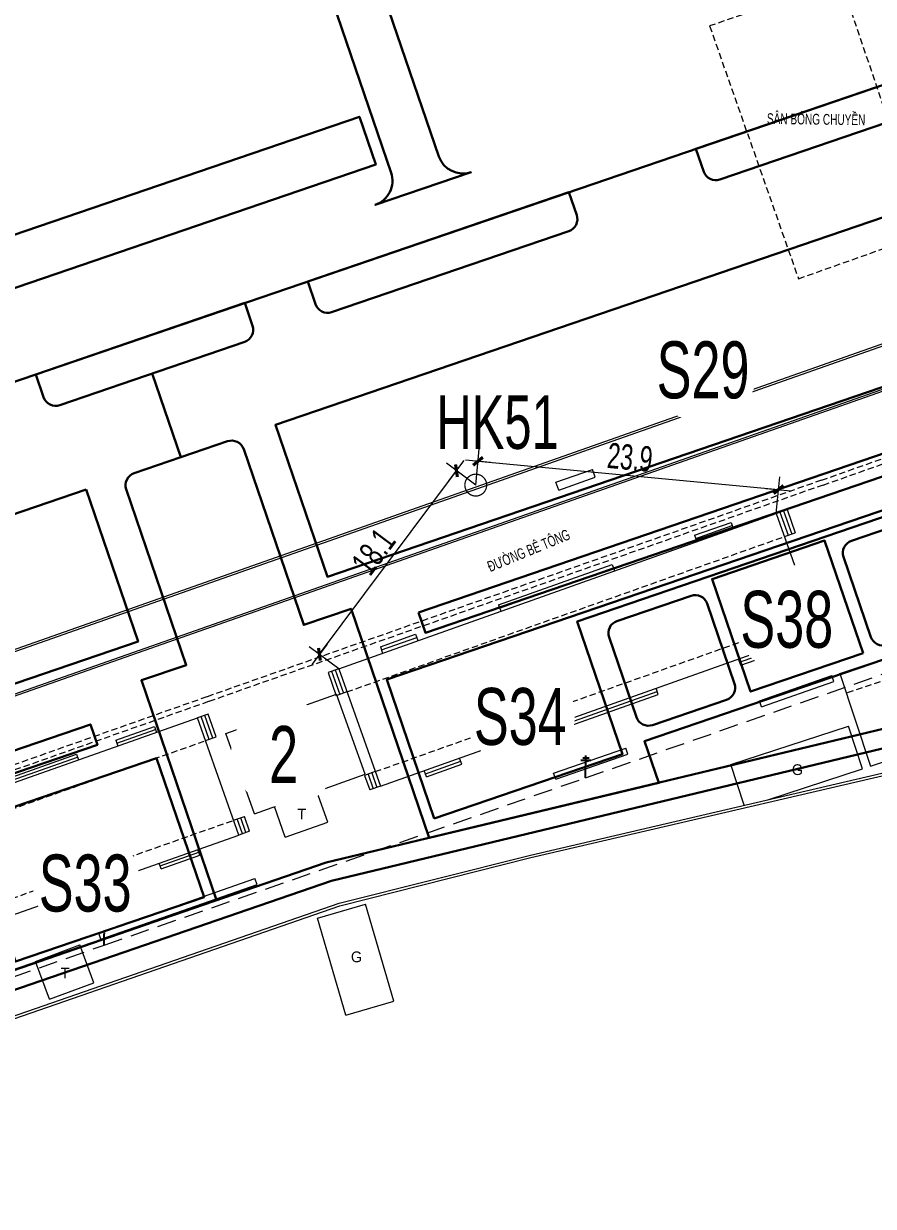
# Model space of a CAD drawing. Header units: inches. Extents: x 496359 to 501064, y 2374078 to 2377203.
# Drawn here: x 500548.9 to 500616.1, y 2376375.6 to 2376469.1 of the extents above; entities that cross this region are included whole.
import ezdxf
from ezdxf.enums import TextEntityAlignment as Align

# ---------------------------------------------------------------- set-up
doc = ezdxf.new("R2010")
doc.units = ezdxf.units.IN
doc.header["$MEASUREMENT"] = 0
doc.linetypes.add('DASHED', pattern=[0.75, 0.5, -0.25])
for name, color, linetype in [('cd', 7, 'Continuous'), ('chu', 6, 'Continuous'), ('MANH', 147, 'Continuous')]:
    doc.layers.add(name, color=color, linetype=linetype)
for name, color, linetype, lineweight in [('EG Text2', 7, 'Continuous', 18), ('ISO', 252, 'Continuous', 20), ('LC Dim', 8, 'Continuous', 18), ('LC Net dam 1', 30, 'Continuous', 30), ('LC Net manh', 239, 'Continuous', 5)]:
    doc.layers.add(name, color=color, linetype=linetype, lineweight=lineweight)
doc.styles.add('dien giai', font='', dxfattribs={"width": 0.8})
doc.styles.add('EG Hai', font='')
doc.styles.add('style1', font='')
doc.styles.get('dien giai').set_extended_font_data('.VnArial NarrowH')
doc.styles.get('EG Hai').set_extended_font_data('.VnArial NarrowH')
doc.styles.get('style1').set_extended_font_data('.VnAvantH')
doc.dimstyles.new('DIM300', dxfattribs={"dimscale": 0.5, "dimtxt": 2, "dimasz": 0.007, "dimexe": 1, "dimexo": 0, "dimgap": 0.4, "dimtad": 1, "dimtoh": 1, "dimdec": 1, "dimzin": 1, "dimdsep": 46, "dimtxsty": 'dien giai', "dimblk": 'rowdim', "dimcen": 2.5, "dimclrd": 256, "dimclre": 256, "dimclrt": 2, "dimazin": 0, "dimtfac": 1, "dimtdec": 1, "dimtix": 1, "dimtmove": 2, "dimatfit": 0, "dimldrblk": 'dot leader', "dimfxl": 2, "dimtolj": 1, "dimtzin": 0, "dimlwd": -1, "dimlwe": -1, "dimarcsym": 1})

# ---------------------------------------------------------------- blocks, each defined once
blk = doc.blocks.new('cdien')
at = {"layer": 'cd', "extrusion": (-0.000518657, 0.000768986, 1)}
for p, q in [((-0.8, 2.78, 0), (0.76, 2.78, 0)), ((-0.46, 3.14, 0), (0.49, 3.14, 0)), ((0, 0), (0, 3.5, 0))]:
    blk.add_line(p, q, dxfattribs=at)
blk = doc.blocks.new('Nền HT mới')
at = {"layer": 'MANH', "color": 2, "lineweight": 0}
for p, q in [((711.647, 129.076, -2.206), (717.352, 131.045, -2.197)), ((711.81, 128.604, -2.206), (717.516, 130.572, -2.197))]:
    blk.add_line(p, q, dxfattribs=at)
at = {"layer": 'MANH', "color": 1, "linetype": 'DASHED', "lineweight": 0, "ltscale": 3, "elevation": -28.377}
blk.add_lwpolyline([(338.797, 83.449), (320.937, 78.752), (340.42, 30.662), (364.406, 31.762), (393.688, 33.781), (433.644, 49.392), (462.8, 58.64), (490.972, 67.807), (516.491, 76.196), (548.211, 86.542), (576.26, 95.702), (610.187, 94.179), (634.864, 101.12), (676.11, 115.484), (714.178, 128.714), (753.349, 142.385), (783.927, 137.98), (839.407, 172.277), (890.568, 190.199), (916.291, 216.65), (939.123, 240.492), (989.341, 305.871)], dxfattribs=at)
at = {"layer": 'MANH', "color": 4, "lineweight": 0, "elevation": -28.377}
for points in [[(626.654, 91.584), (625.82, 94.935), (694.691, 118.793), (709.81, 122.603), (746.294, 131.099)], [(626.848, 91.633), (626.058, 94.806), (694.748, 118.602), (709.857, 122.409), (746.339, 130.904), (750.582, 131.891), (766.136, 128.61), (774.312, 131.644), (782.636, 132.124), (788.262, 132.327), (794.888, 132.587), (827.304, 134.008), (829.853, 135.811), (834.121, 139.78), (834.85, 162.673)]]:
    blk.add_lwpolyline(points, dxfattribs=at)
at = {"layer": 'MANH', "color": 2, "linetype": 'DASHED', "lineweight": 0, "elevation": -28.377}
blk.add_lwpolyline([(731.006, 168.166), (741.151, 171.769), (734.365, 191.69), (723.981, 188.153)], close=True, dxfattribs=at)
at = {"layer": 'MANH', "color": 2, "lineweight": 0, "elevation": -28.377}
for points in [[(630.225, 125.195), (754.235, 168.863), (755.401, 165.496), (631.482, 121.981)], [(630.421, 125.106), (754.143, 168.671), (755.211, 165.588), (631.568, 122.171)]]:
    blk.add_lwpolyline(points, close=True, dxfattribs=at)
at = {"layer": 'MANH', "color": 5, "linetype": 'DASHED', "lineweight": 0, "elevation": -28.377}
for points in [[(732.957, 151.861), (762.108, 162.178), (774.324, 166.479), (778.246, 155.103)], [(732.824, 152.239), (761.975, 162.556), (762.04, 162.578)], [(732.824, 152.239), (684.218, 135.111), (613.028, 110.022)], [(732.957, 151.861), (684.351, 134.733), (613.161, 109.644)]]:
    blk.add_lwpolyline(points, dxfattribs=at)
at = {"layer": 'MANH', "color": 2, "lineweight": 0, "elevation": -28.377}
for points in [[(711.833, 152.075), (714.731, 153.086)], [(712.046, 151.465), (714.943, 152.476)], [(714.943, 152.476), (714.731, 153.086)], [(712.046, 151.465), (711.833, 152.075)], [(694.655, 137.339), (729.253, 149.62)], [(729.253, 149.62), (730.102, 149.921)], [(729.253, 149.62), (732.549, 140.334)], [(729.536, 149.72), (730.187, 147.885)], [(729.819, 149.82), (730.47, 147.985)], [(730.102, 149.921), (730.753, 148.086)], [(722.793, 147.886), (725.675, 148.909)], [(725.675, 148.909), (725.852, 148.412)], [(722.793, 147.886), (722.969, 147.389)], [(722.881, 147.638), (725.764, 148.661)], [(729.905, 147.785), (730.753, 148.086)], [(707.288, 142.382), (716.273, 145.572)], [(707.376, 142.134), (716.361, 145.323)], [(716.273, 145.572), (716.449, 145.075)], [(707.288, 142.382), (707.464, 141.886)], [(732.143, 141.479), (732.991, 141.78)], [(732.426, 141.579), (732.832, 140.434)], [(732.708, 141.679), (733.115, 140.535)], [(732.991, 141.78), (733.397, 140.635)], [(697.951, 128.054), (732.549, 140.334)], [(732.549, 140.334), (733.397, 140.635)], [(697.95, 139.068), (700.738, 140.058)], [(698.039, 138.82), (700.826, 139.809)], [(700.738, 140.058), (700.915, 139.561)], [(734.273, 136.969), (743.353, 139.973)], [(697.95, 139.068), (698.127, 138.572)], [(726.353, 137.855), (729.236, 138.878)], [(726.441, 137.607), (729.324, 138.63)], [(729.324, 138.63), (729.148, 139.127)], [(726.441, 137.607), (726.265, 138.104)], [(694.655, 137.339), (693.807, 137.038)], [(693.807, 137.038), (694.458, 135.204)], [(694.09, 137.139), (694.741, 135.304)], [(694.372, 137.239), (695.024, 135.404)], [(694.655, 137.339), (697.951, 128.054)], [(727.929, 134.791), (733.632, 136.791)], [(733.798, 136.319), (733.632, 136.791)], [(734.273, 136.969), (736.702, 129.626)], [(719.921, 135.293), (719.745, 135.789)], [(728.095, 134.319), (733.798, 136.319)], [(685.742, 132.209), (694.471, 135.331)], [(695.306, 135.505), (694.458, 135.204)], [(696.736, 128.998), (694.471, 135.331)], [(710.848, 132.352), (719.833, 135.541)], [(710.936, 132.104), (719.921, 135.293)], [(728.095, 134.319), (727.929, 134.791)], [(684.339, 133.748), (683.49, 133.449)], [(684.974, 131.948), (684.339, 133.748)], [(614.318, 109.037), (683.49, 133.449)], [(686.758, 124.191), (683.49, 133.449)], [(684.409, 131.749), (683.773, 133.549)], [(684.692, 131.848), (684.056, 133.649)], [(725.654, 129.758), (734.965, 132.796)], [(736.068, 129.416), (734.966, 132.794)], [(677.034, 131.676), (680.095, 132.756)], [(677.114, 131.451), (680.174, 132.531)], [(680.095, 132.756), (680.254, 132.307)], [(684.126, 131.649), (684.974, 131.948)], [(688.006, 125.876), (685.742, 132.209)], [(710.936, 132.104), (710.76, 132.6)], [(736.702, 129.626), (745.782, 132.629)], [(677.034, 131.676), (677.193, 131.226)], [(717.516, 130.572), (717.352, 131.045)], [(667.684, 128.376), (673.912, 130.574)], [(667.763, 128.151), (673.991, 130.349)], [(673.912, 130.574), (674.071, 130.124)], [(701.511, 129.038), (704.298, 130.027)], [(704.387, 129.779), (704.21, 130.276)], [(697.545, 129.199), (696.696, 128.898)], [(697.262, 129.098), (697.668, 127.954)], [(701.599, 128.789), (701.422, 129.286)], [(701.599, 128.789), (704.387, 129.779)], [(711.81, 128.604), (711.647, 129.076)], [(726.705, 126.537), (725.654, 129.758)], [(728.59, 126.976), (736.068, 129.416)], [(688.006, 125.876), (696.736, 128.998)], [(696.696, 128.898), (697.103, 127.753)], [(696.979, 128.998), (697.385, 127.853)], [(693.796, 125.214), (692.93, 127.637)], [(697.951, 128.054), (697.103, 127.753)], [(690.43, 124.01), (689.564, 126.433)], [(686.346, 125.357), (687.195, 125.656)], [(687.04, 124.291), (686.629, 125.456)], [(687.323, 124.391), (686.912, 125.556)], [(687.606, 124.491), (687.195, 125.656)], [(687.606, 124.491), (686.758, 124.191)], [(690.43, 124.01), (693.796, 125.214)], [(617.585, 99.779), (686.758, 124.191)], [(680.539, 121.744), (683.6, 122.824)], [(680.619, 121.519), (683.679, 122.6)], [(683.679, 122.6), (683.521, 123.049)], [(680.619, 121.519), (680.46, 121.969)], [(671.189, 118.444), (677.417, 120.642)], [(675.687, 116.425), (688.031, 120.756)], [(677.496, 120.417), (677.338, 120.867)], [(688.197, 120.284), (688.031, 120.756)], [(671.268, 118.22), (677.496, 120.417)], [(675.853, 115.954), (688.197, 120.284)], [(671.268, 118.22), (671.11, 118.669)], [(692.967, 117.622), (696.763, 118.731)], [(699.005, 111.052), (696.763, 118.731)], [(695.21, 109.943), (692.967, 117.622)], [(675.853, 115.954), (675.687, 116.425)], [(670.676, 114.193), (674.194, 115.498)], [(675.301, 112.514), (674.194, 115.498)], [(671.783, 111.209), (670.676, 114.193)], [(671.783, 111.209), (675.301, 112.514)], [(695.21, 109.943), (699.005, 111.052)]]:
    blk.add_lwpolyline(points, dxfattribs=at)
at = {"layer": 'MANH', "linetype": 'DASHED', "lineweight": 0, "elevation": -28.377}
for points in [[(695.306, 135.505), (729.905, 147.785)], [(697.545, 129.199), (732.143, 141.479)], [(614.953, 107.236), (684.126, 131.649)], [(617.174, 100.944), (686.346, 125.357)]]:
    blk.add_lwpolyline(points, dxfattribs=at)
at = {"layer": 'MANH', "color": 2, "linetype": 'DASHED', "lineweight": 0, "elevation": -28.377}
blk.add_lwpolyline([(743.868, 138.416), (734.788, 135.413)], dxfattribs=at)
at = {"layer": 'cd', "lineweight": 0, "xscale": 0.5, "yscale": 0.5, "zscale": 0.5, "rotation": 359.2672157837458}
for p in [(714.178, 128.714, -2.193), (676.11, 115.484, -2.099)]:
    blk.add_blockref('cdien', p, dxfattribs=at)
at = {"layer": 'chu', "color": 6, "lineweight": 0, "ltscale": 0.8, "style": 'style1', "width": 0.7}
for s, rotation, p in [('s©n bãng chuyÒn', 359.26722, (728.508, 180.404, -28.377)), ('§¦êNG B£ T¤NG', 22.40774, (706.632, 144.972, -28.782))]:
    blk.add_text(s, height=0.85, rotation=rotation, dxfattribs=at).set_placement(p)
at = {"layer": 'chu', "color": 6, "lineweight": 0, "style": 'style1'}
for s, p in [('g', (691.578, 130.449, -28.377)), ('g', (730.477, 128.938, -54.482)), ('t', (691.383, 125.425, -28.377)), ('g', (695.615, 114.14, -54.482)), ('t', (672.666, 112.854, -28.377))]:
    blk.add_text(s, height=0.85, rotation=359.26722, dxfattribs=at).set_placement(p)
blk = doc.blocks.new('rowdim')
blk.add_line((-200, 0), (200, 0))
at = {"const_width": 50}
blk.add_lwpolyline([(-71, -71), (71, 71)], dxfattribs=at)
blk = doc.blocks.new('*D461')
at = {"layer": 'Defpoints', "color": 0, "transparency": 16777216}
for p in [(500583.16, 2376433.766), (500584.686, 2376432.627), (500573.851, 2376418.112)]:
    blk.add_point(p, dxfattribs=at)
at = {"layer": 'LC Dim', "transparency": 16777216}
for p, q in [((500572.329, 2376419.255), (500583.157, 2376433.762)), ((500584.686, 2376432.627), (500582.359, 2376434.364)), ((500573.851, 2376418.112), (500571.524, 2376419.849))]:
    blk.add_line(p, q, dxfattribs=at)
at = {"layer": 'LC Dim', "transparency": 16777216, "xscale": 0.005, "yscale": 0.005, "zscale": 0.005}
for p, rotation in [((500583.16, 2376433.766), 53.26035160728186), ((500572.326, 2376419.251), 233.2603516072818)]:
    blk.add_blockref('rowdim', p, dxfattribs=dict(at, rotation=rotation))
at = {"layer": 'LC Dim', "color": 2, "transparency": 16777216, "insert": (500576.604, 2376427.358), "char_height": 2, "attachment_point": 5, "rotation": 53.26035, "style": 'dien giai'}
blk.add_mtext('\\A1;18.1', dxfattribs=at)
blk = doc.blocks.new('dot leader')
at = {"const_width": 50}
blk.add_lwpolyline([(-25, 0, 1), (25, 0, 1)], format="xyb", close=True, dxfattribs=at)
blk = doc.blocks.new('*D462')
at = {"layer": 'Defpoints', "color": 0, "transparency": 16777216}
for p in [(500584.686, 2376432.627), (500608.627, 2376432.277), (500608.449, 2376430.392)]:
    blk.add_point(p, dxfattribs=at)
at = {"layer": 'LC Dim', "transparency": 16777216}
for p, q in [((500584.686, 2376432.627), (500584.957, 2376435.507)), ((500584.868, 2376434.511), (500608.622, 2376432.277)), ((500608.449, 2376430.392), (500608.72, 2376433.273))]:
    blk.add_line(p, q, dxfattribs=at)
at = {"layer": 'LC Dim', "transparency": 16777216, "xscale": 0.005, "yscale": 0.005, "zscale": 0.005}
for p, rotation in [((500584.863, 2376434.512), 174.6275627220479), ((500608.627, 2376432.277), 354.6275627220479)]:
    blk.add_blockref('rowdim', p, dxfattribs=dict(at, rotation=rotation))
at = {"layer": 'LC Dim', "color": 2, "transparency": 16777216, "insert": (500596.878, 2376434.81), "char_height": 2, "attachment_point": 5, "rotation": 354.62756, "style": 'dien giai'}
blk.add_mtext('\\A1;23.9', dxfattribs=at)

msp = doc.modelspace()

# ---------------------------------------------------------------- linework, layer by layer
at = {"layer": 'LC Net dam 1'}
msp.add_line((500559.103, 2376441.45), (500561.366, 2376434.826), dxfattribs=at)
for points in [[(500481.593, 2376492.015), (500484.179, 2376484.445, -0.414214), (500485.425, 2376486.984), (500557.343, 2376511.557, -0.414214), (500559.882, 2376510.311), (500577.988, 2376457.319, -0.414214), (500576.742, 2376454.78), (500584.312, 2376457.366, -0.414016), (500581.773, 2376458.61), (500561.686, 2376517.268), (500484.132, 2376490.769, -0.414214)], [(500629.644, 2376468.628, -0.414214), (500632.184, 2376467.382), (500632.478, 2376466.521), (500603.976, 2376456.782, -0.414214), (500602.706, 2376457.405), (500602.088, 2376459.213)], [(500592.048, 2376455.782), (500592.666, 2376453.975, -0.414214), (500592.043, 2376452.705), (500573.287, 2376446.297, -0.414214), (500572.018, 2376446.92), (500571.4, 2376448.727)], [(500549.901, 2376441.381), (500566.423, 2376447.027), (500567.04, 2376445.219, -0.414214), (500566.417, 2376443.95), (500551.788, 2376438.951, -0.414214), (500550.518, 2376439.574)]]:
    msp.add_lwpolyline(points, format="xyb", close=True, dxfattribs=at)
msp.add_lwpolyline([(500502.852, 2376432.703), (500576.776, 2376457.961), (500575.482, 2376461.746), (500501.558, 2376436.488)], close=True, dxfattribs=at)
at = {"layer": 'LC Net dam 1', "const_width": 0.1}
msp.add_lwpolyline([(500583.822, 2376432.627, 1), (500585.549, 2376432.627, 1)], format="xyb", close=True, dxfattribs=at)

# ---------------------------------------------------------------- block references
at = {"layer": 'LC Net manh'}
msp.add_blockref('Nền HT mới', (499879.196, 2376280.773, 2.925), dxfattribs=at)

# ---------------------------------------------------------------- texts
at = {"layer": 'EG Text2', "style": 'EG Hai', "width": 0.8}
msp.add_text('hk51', height=4.2244, rotation=0, dxfattribs=at).set_placement((500586.413, 2376437.603, -0.04), align=Align.MIDDLE_CENTER)

# ---------------------------------------------------------------- dimensions: what is measured, and where the dimension line sits
at = {"layer": 'LC Dim'}
for p1, p2, distance, picture, middle in [((500584.686, 2376432.627, -25.452), (500608.449, 2376430.392, -25.452), 1.893, '*D462', (500596.878, 2376434.81, -25.452)), ((500573.851, 2376418.112, -25.452), (500584.686, 2376432.627, -25.452), 1.903, '*D461', (500576.604, 2376427.358, -25.452))]:
    dim = msp.add_aligned_dim(p1=p1, p2=p2, distance=distance, dimstyle='DIM300', override={"dimscale": 1, "dimasz": 0.005, "dimpost": ''}, dxfattribs=at)
    dim.commit()
    dim.dimension.update_dxf_attribs({"geometry": picture, "text_midpoint": middle})

# ---------------------------------------------------------------- next in the draw order: wipeouts: each hides what was drawn before it
at = {"ltscale": 500}
for points, z in [([(500599.745, 2376438.799), (500599.279, 2376439.349), (500599.027, 2376439.75), (500598.794, 2376440.244), (500598.625, 2376440.771), (500598.531, 2376441.264), (500598.498, 2376441.704), (500598.519, 2376442.231), (500598.58, 2376442.635), (500598.738, 2376443.21), (500598.863, 2376443.525), (500599.086, 2376443.958), (500599.352, 2376444.355), (500599.732, 2376444.792), (500600.137, 2376445.151), (500600.608, 2376445.468), (500601.064, 2376445.697), (500601.499, 2376445.856), (500601.893, 2376445.956), (500602.399, 2376446.027), (500602.832, 2376446.039), (500603.245, 2376446.01), (500603.785, 2376445.909), (500604.196, 2376445.781), (500604.579, 2376445.618), (500605.167, 2376445.273), (500605.427, 2376445.076), (500605.725, 2376444.806), (500605.979, 2376444.53), (500606.243, 2376444.18), (500606.49, 2376443.769), (500606.649, 2376443.428), (500606.777, 2376443.077), (500606.893, 2376442.625), (500606.952, 2376442.223), (500606.97, 2376441.643), (500606.913, 2376441.091), (500606.816, 2376440.657), (500606.701, 2376440.307), (500606.503, 2376439.861), (500606.283, 2376439.484), (500606.077, 2376439.196), (500605.739, 2376438.812), (500605.476, 2376438.57), (500605.068, 2376438.264), (500604.788, 2376438.095), (500604.538, 2376437.967), (500604.234, 2376437.838), (500603.886, 2376437.723), (500603.553, 2376437.644), (500603.205, 2376437.59), (500602.854, 2376437.566), (500602.566, 2376437.568), (500602.133, 2376437.607), (500601.769, 2376437.676), (500601.363, 2376437.792), (500600.969, 2376437.95), (500600.493, 2376438.206), (500600.273, 2376438.353), (500599.967, 2376438.593)], -292.377), ([(500606.365, 2376419.08), (500605.899, 2376419.631), (500605.647, 2376420.031), (500605.414, 2376420.525), (500605.245, 2376421.053), (500605.151, 2376421.546), (500605.118, 2376421.986), (500605.139, 2376422.513), (500605.2, 2376422.917), (500605.358, 2376423.492), (500605.483, 2376423.806), (500605.706, 2376424.24), (500605.972, 2376424.636), (500606.352, 2376425.074), (500606.757, 2376425.432), (500607.228, 2376425.75), (500607.684, 2376425.979), (500608.119, 2376426.138), (500608.513, 2376426.238), (500609.019, 2376426.309), (500609.452, 2376426.321), (500609.865, 2376426.291), (500610.405, 2376426.19), (500610.816, 2376426.062), (500611.199, 2376425.9), (500611.787, 2376425.555), (500612.048, 2376425.357), (500612.345, 2376425.088), (500612.599, 2376424.812), (500612.864, 2376424.462), (500613.11, 2376424.05), (500613.269, 2376423.71), (500613.397, 2376423.359), (500613.513, 2376422.906), (500613.572, 2376422.505), (500613.59, 2376421.924), (500613.533, 2376421.373), (500613.436, 2376420.939), (500613.321, 2376420.588), (500613.123, 2376420.143), (500612.903, 2376419.765), (500612.697, 2376419.477), (500612.359, 2376419.094), (500612.096, 2376418.852), (500611.688, 2376418.546), (500611.409, 2376418.376), (500611.158, 2376418.248), (500610.854, 2376418.12), (500610.506, 2376418.005), (500610.173, 2376417.925), (500609.825, 2376417.872), (500609.474, 2376417.848), (500609.186, 2376417.849), (500608.753, 2376417.889), (500608.389, 2376417.958), (500607.983, 2376418.074), (500607.589, 2376418.231), (500607.113, 2376418.488), (500606.893, 2376418.635), (500606.587, 2376418.875)], -292.377), ([(500585.292, 2376411.4), (500584.826, 2376411.95), (500584.574, 2376412.35), (500584.341, 2376412.844), (500584.171, 2376413.372), (500584.078, 2376413.865), (500584.045, 2376414.305), (500584.066, 2376414.832), (500584.127, 2376415.236), (500584.285, 2376415.811), (500584.41, 2376416.125), (500584.633, 2376416.559), (500584.899, 2376416.955), (500585.279, 2376417.393), (500585.684, 2376417.751), (500586.155, 2376418.069), (500586.611, 2376418.298), (500587.046, 2376418.457), (500587.44, 2376418.557), (500587.946, 2376418.628), (500588.379, 2376418.64), (500588.792, 2376418.61), (500589.332, 2376418.509), (500589.743, 2376418.381), (500590.126, 2376418.219), (500590.714, 2376417.874), (500590.974, 2376417.676), (500591.272, 2376417.407), (500591.526, 2376417.131), (500591.79, 2376416.781), (500592.037, 2376416.369), (500592.196, 2376416.029), (500592.324, 2376415.678), (500592.44, 2376415.226), (500592.499, 2376414.824), (500592.517, 2376414.243), (500592.46, 2376413.692), (500592.363, 2376413.258), (500592.248, 2376412.907), (500592.05, 2376412.462), (500591.83, 2376412.084), (500591.624, 2376411.796), (500591.286, 2376411.413), (500591.023, 2376411.171), (500590.615, 2376410.865), (500590.335, 2376410.696), (500590.085, 2376410.567), (500589.781, 2376410.439), (500589.433, 2376410.324), (500589.1, 2376410.245), (500588.752, 2376410.191), (500588.401, 2376410.167), (500588.113, 2376410.168), (500587.68, 2376410.208), (500587.316, 2376410.277), (500586.91, 2376410.393), (500586.516, 2376410.551), (500586.04, 2376410.807), (500585.82, 2376410.954), (500585.514, 2376411.194)], -316.377), ([(500566.579, 2376408.392), (500566.113, 2376408.942), (500565.861, 2376409.342), (500565.628, 2376409.837), (500565.458, 2376410.364), (500565.365, 2376410.857), (500565.332, 2376411.297), (500565.352, 2376411.824), (500565.413, 2376412.228), (500565.571, 2376412.803), (500565.696, 2376413.118), (500565.92, 2376413.551), (500566.185, 2376413.947), (500566.565, 2376414.385), (500566.971, 2376414.744), (500567.442, 2376415.061), (500567.897, 2376415.29), (500568.332, 2376415.449), (500568.727, 2376415.549), (500569.233, 2376415.62), (500569.666, 2376415.632), (500570.079, 2376415.603), (500570.618, 2376415.501), (500571.03, 2376415.374), (500571.413, 2376415.211), (500572.001, 2376414.866), (500572.261, 2376414.668), (500572.559, 2376414.399), (500572.813, 2376414.123), (500573.077, 2376413.773), (500573.323, 2376413.362), (500573.483, 2376413.021), (500573.611, 2376412.67), (500573.726, 2376412.218), (500573.786, 2376411.816), (500573.804, 2376411.236), (500573.747, 2376410.684), (500573.649, 2376410.25), (500573.534, 2376409.899), (500573.336, 2376409.454), (500573.116, 2376409.077), (500572.911, 2376408.789), (500572.572, 2376408.405), (500572.31, 2376408.163), (500571.901, 2376407.857), (500571.622, 2376407.688), (500571.371, 2376407.56), (500571.068, 2376407.431), (500570.72, 2376407.316), (500570.386, 2376407.237), (500570.039, 2376407.183), (500569.688, 2376407.159), (500569.399, 2376407.161), (500568.967, 2376407.2), (500568.602, 2376407.269), (500568.197, 2376407.385), (500567.803, 2376407.543), (500567.326, 2376407.799), (500567.106, 2376407.946), (500566.801, 2376408.186)], -292.377), ([(500550.891, 2376398.228), (500550.425, 2376398.778), (500550.173, 2376399.179), (500549.94, 2376399.673), (500549.771, 2376400.2), (500549.677, 2376400.693), (500549.644, 2376401.133), (500549.665, 2376401.66), (500549.726, 2376402.064), (500549.884, 2376402.639), (500550.009, 2376402.954), (500550.232, 2376403.387), (500550.498, 2376403.784), (500550.878, 2376404.222), (500551.283, 2376404.58), (500551.754, 2376404.897), (500552.21, 2376405.126), (500552.645, 2376405.285), (500553.039, 2376405.385), (500553.545, 2376405.456), (500553.978, 2376405.469), (500554.391, 2376405.439), (500554.931, 2376405.338), (500555.342, 2376405.21), (500555.725, 2376405.047), (500556.313, 2376404.702), (500556.574, 2376404.505), (500556.871, 2376404.235), (500557.125, 2376403.959), (500557.389, 2376403.609), (500557.636, 2376403.198), (500557.795, 2376402.857), (500557.923, 2376402.506), (500558.039, 2376402.054), (500558.098, 2376401.652), (500558.116, 2376401.072), (500558.059, 2376400.52), (500557.962, 2376400.086), (500557.847, 2376399.736), (500557.649, 2376399.29), (500557.429, 2376398.913), (500557.223, 2376398.625), (500556.885, 2376398.241), (500556.622, 2376397.999), (500556.214, 2376397.693), (500555.935, 2376397.524), (500555.684, 2376397.396), (500555.38, 2376397.267), (500555.032, 2376397.153), (500554.699, 2376397.073), (500554.351, 2376397.019), (500554, 2376396.995), (500553.712, 2376396.997), (500553.279, 2376397.036), (500552.915, 2376397.105), (500552.509, 2376397.222), (500552.115, 2376397.379), (500551.639, 2376397.635), (500551.419, 2376397.782), (500551.113, 2376398.022)], -24)]:
    msp.add_wipeout(points, dxfattribs=at).translate(0, 0, z).dxf.layer = 'ISO'

# ---------------------------------------------------------------- next in the draw order: linework, layer by layer
at = {"layer": 'LC Net dam 1'}
msp.add_lwpolyline([(500624.324, 2376421.369), (500598.036, 2376412.387), (500599.159, 2376409.099), (500581.013, 2376404.743), (500574.824, 2376422.855), (500571.082, 2376421.576), (500566.336, 2376435.467, 0.414214), (500565.066, 2376436.09), (500557.666, 2376433.562, 0.414214), (500557.043, 2376432.292), (500561.789, 2376418.401), (500558.255, 2376417.193), (500564.196, 2376399.805), (500546.627, 2376393.761), (500546.302, 2376394.711), (500520.014, 2376385.729), (500520.358, 2376384.724), (500502.787, 2376378.679), (500496.803, 2376396.197), (500493.06, 2376394.918), (500484.787, 2376419.133), (500629.644, 2376468.628, -0.414214)], format="xyb", dxfattribs=at)
for points in [[(500631.902, 2376458.927), (500636.002, 2376446.928), (500572.951, 2376425.385), (500568.851, 2376437.384)], [(500580.151, 2376422.561), (500632.244, 2376440.36), (500632.793, 2376438.751), (500580.7, 2376420.952)], [(500581.4, 2376406.27), (500577.649, 2376417.247), (500636.414, 2376437.325), (500640.527, 2376425.289), (500625.632, 2376420.199), (500621.687, 2376431.744), (500592.712, 2376421.844), (500596.295, 2376411.359)], [(500553.881, 2376432.269), (500557.981, 2376420.27), (500494.929, 2376398.727), (500490.83, 2376410.726)], [(500615.304, 2376419.344), (500612.265, 2376428.239), (500603.369, 2376425.2), (500606.409, 2376416.305)], [(500530.068, 2376405.449), (500554.222, 2376413.702), (500554.772, 2376412.093), (500530.618, 2376403.84)]]:
    msp.add_lwpolyline(points, close=True, dxfattribs=at)
for points in [[(500613.764, 2376426.944), (500615.927, 2376420.614, 0.414214), (500617.196, 2376419.991), (500623.054, 2376421.992, 0.414214), (500623.677, 2376423.262), (500621.514, 2376429.592, 0.414214), (500620.244, 2376430.215), (500614.387, 2376428.214, 0.414214)], [(500605.139, 2376416.928), (500602.976, 2376423.258, 0.414214), (500601.706, 2376423.881), (500595.849, 2376421.88, 0.414214), (500595.226, 2376420.61), (500597.389, 2376414.28, 0.414214), (500598.659, 2376413.657), (500604.516, 2376415.658, 0.414214)]]:
    msp.add_lwpolyline(points, format="xyb", close=True, dxfattribs=at)
for points in [[(500629.525, 2376416.389), (500572.865, 2376402.787), (500501.095, 2376378.097), (500503.54, 2376354.19), (500517.424, 2376337.472), (500502.848, 2376329.543), (500480.055, 2376303.022), (500460.763, 2376286.758), (500443.84, 2376275.252), (500417.695, 2376264.227), (500414.694, 2376272.712), (500413.28, 2376272.212), (500416.812, 2376262.226), (500444.56, 2376273.928), (500461.67, 2376285.561), (500481.114, 2376301.953), (500503.807, 2376328.357), (500519.744, 2376337.026), (500504.986, 2376354.797), (500502.708, 2376377.066), (500573.285, 2376401.345), (500629.565, 2376414.856)], [(500503.379, 2376379.612), (500499.628, 2376390.589), (500559.452, 2376411.029), (500563.203, 2376400.052), (500559.452, 2376411.029), (500499.628, 2376390.589), (500503.379, 2376379.612), (500518.273, 2376384.701), (500514.691, 2376395.186), (500544.726, 2376405.448), (500548.308, 2376394.963), (500563.203, 2376400.052)]]:
    msp.add_lwpolyline(points, dxfattribs=at)

# ---------------------------------------------------------------- next in the draw order: texts
at = {"layer": 'EG Text2', "style": 'EG Hai', "width": 0.8}
for s, p in [('s29', (500602.659, 2376441.737, -292.377)), ('s38', (500609.279, 2376422.018, -292.377)), ('s34', (500588.206, 2376414.337, -316.377)), ('2', (500569.493, 2376411.329, -292.377)), ('s33', (500553.805, 2376401.166, -24))]:
    msp.add_text(s, height=4.5, rotation=0, dxfattribs=at).set_placement(p, align=Align.MIDDLE_CENTER)

doc.saveas('drawing.dxf')
